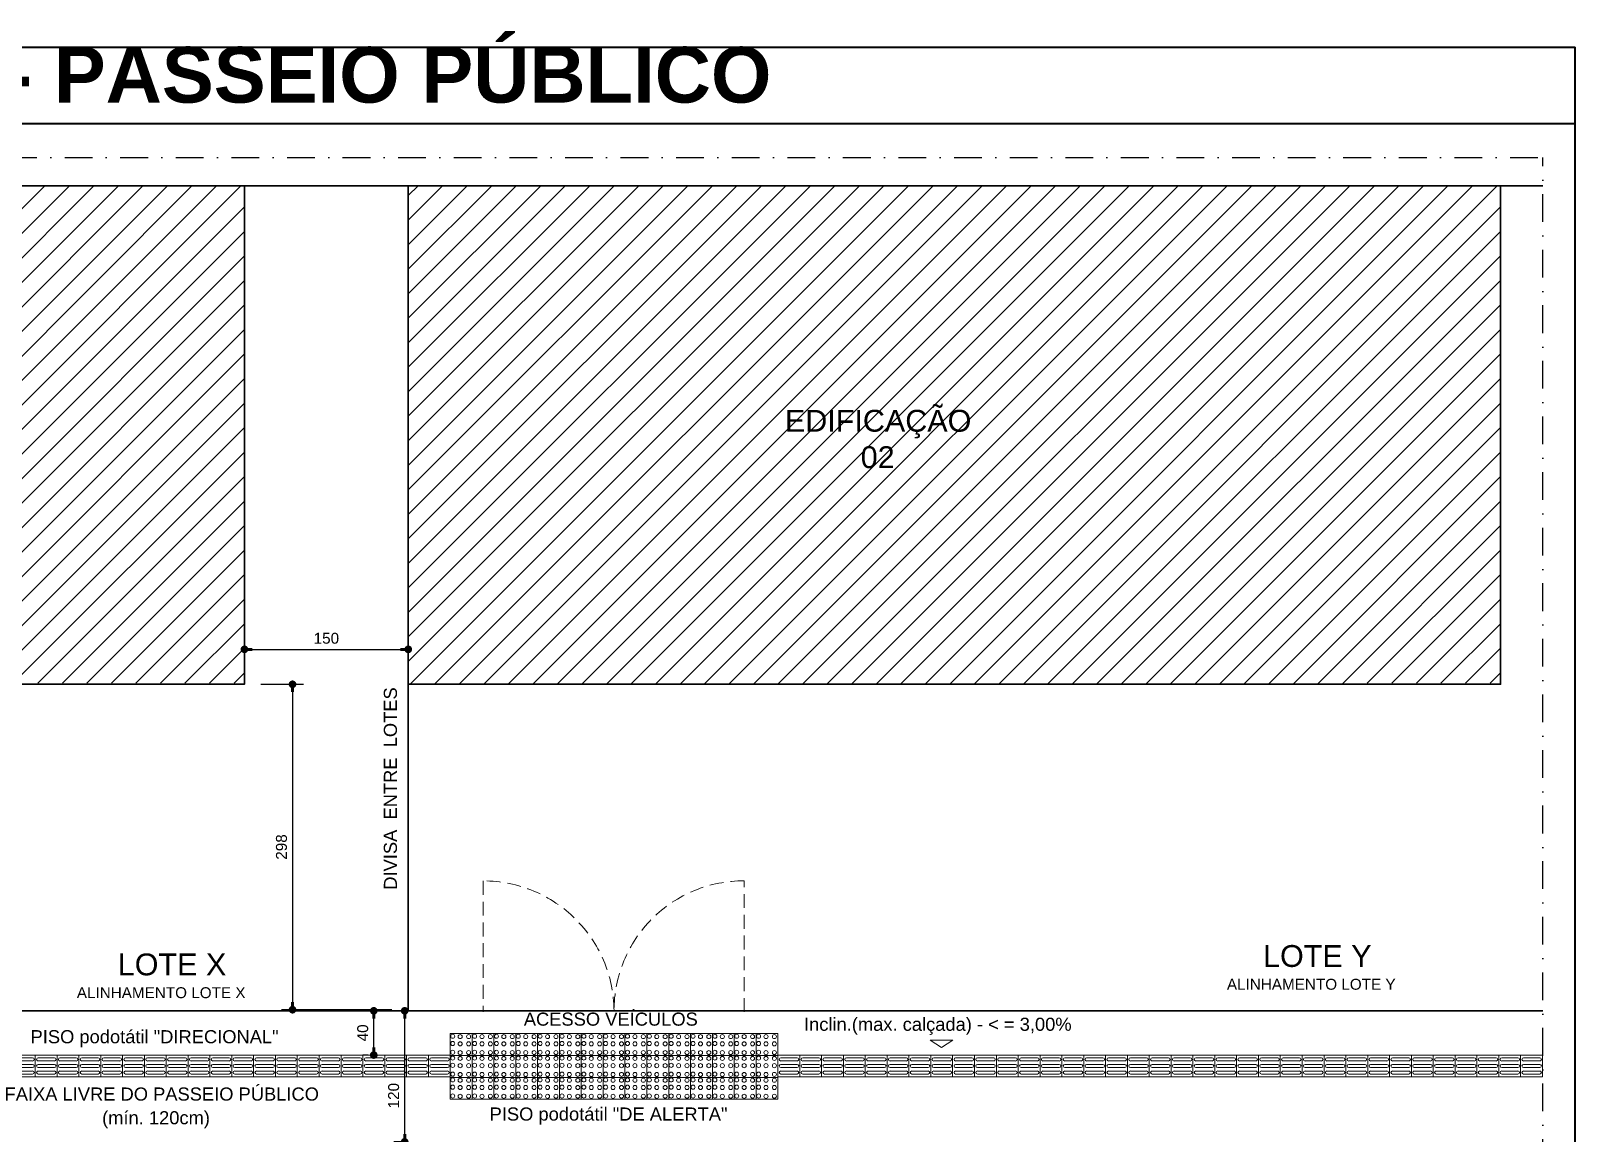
# Model space of a CAD drawing. Header units: millimetres. Extents: x 2084 to 63904, y -2368 to 2343.
# Drawn here: x 56550 to 57964, y -1383 to -374 of the extents above; entities that cross this region are included whole.
import ezdxf

# ---------------------------------------------------------------- set-up
doc = ezdxf.new("R2010")
doc.units = ezdxf.units.MM
doc.header["$PDMODE"] = 2
doc.linetypes.add('DASHDOTX2', pattern=[50.8, 25.4, -12.7, 0, -12.7])
doc.linetypes.add('DASHED', pattern=[19.05, 12.7, -6.35])
doc.layers.get('0').update_dxf_attribs({"color": 8})
doc.layers.get('Defpoints').update_dxf_attribs({"lineweight": 0})
for name, color, linetype, lineweight in [('COTAS', 1, 'Continuous', 0), ('EDIFICAÇÕES', 3, 'Continuous', 30), ('HACHURAS', 252, 'Continuous', 13), ('LOTE', 2, 'Continuous', 30), ('P4', 4, 'Continuous', 40), ('P6', 6, 'Continuous', 60), ('PISO PODOTÁTIL-ALERTA', 1, 'Continuous', 5), ('PROJEÇÃO', 252, 'DASHED', 9), ('SIMBOLOGIA', 2, 'Continuous', 20), ('TEXTO PADRÃO', 2, 'Continuous', 15)]:
    doc.layers.add(name, color=color, linetype=linetype, lineweight=lineweight)
doc.layers.add('TRAÇO PONTO', color=9, linetype='DASHDOTX2')
doc.styles.get("Standard").update_dxf_attribs({"font": 'arial.ttf'})
doc.dimstyles.new('1-50', dxfattribs={"dimtxt": 10, "dimasz": 7, "dimexe": 10, "dimexo": 15, "dimgap": 5, "dimtad": 1, "dimdec": 0, "dimtxsty": 'Standard', "dimblk": 'DOT', "dimcen": 2.5, "dimclrd": 5, "dimclre": 5, "dimclrt": 7, "dimadec": 0, "dimazin": 0, "dimtfac": 1, "dimtdec": 0, "dimtmove": 0, "dimatfit": 3, "dimldrblk": 'DOT', "dimfxl": 10, "dimarcsym": 0})

# ---------------------------------------------------------------- blocks, each defined once
blk = doc.blocks.new('Piso tátil direcional')
for p, q in [((0, 0), (20, 0)), ((0, 0), (0, -20)), ((20, 0), (20, -20)), ((2.7, -2.5), (17.6, -2.5)), ((17.6, -5.4), (2.7, -5.4)), ((2.7, -8.5), (17.6, -8.5)), ((17.6, -11.5), (2.7, -11.5)), ((20, -20), (0, -20)), ((17.6, -14.6), (2.7, -14.6)), ((2.7, -17.5), (17.6, -17.5))]:
    blk.add_line(p, q)
for centre, start, end in [((2.7, -4), 90, 270), ((2.7, -4), 90, 270), ((2.7, -10), 90, 270), ((2.7, -10), 90, 270), ((17.6, -4), 270, 90), ((17.6, -10), 270, 90), ((2.7, -16), 90, 270), ((2.7, -16), 90, 270), ((17.6, -16), 270, 90)]:
    blk.add_arc(centre, 1.46, start, end)
blk = doc.blocks.new('Piso tátil alerta')
for p, q in [((-20, 0), (0, 0)), ((-20, 0), (-20, -20)), ((0, 0), (0, -20)), ((0, -20), (-20, -20))]:
    blk.add_line(p, q)
for centre in [(-17.7, -2.4), (-17.7, -9), (-10.9, -2.7), (-10.9, -9.3), (-3.2, -2.7), (-3.2, -9.3), (-17.7, -17.1), (-10.9, -17.4), (-3.2, -17.3)]:
    blk.add_circle(centre, 1.86)
blk = doc.blocks.new('DOT')
at = {"layer": 'P6', "color": 0, "linetype": 'ByBlock'}
blk.add_line((-0.5, 0), (-1, 0), dxfattribs=at)
at = {"layer": 'P6', "color": 0, "linetype": 'ByBlock', "const_width": 0.5}
blk.add_lwpolyline([(-0.25, 0, 1), (0.25, 0, 1)], format="xyb", close=True, dxfattribs=at)
blk = doc.blocks.new('*D31')
at = {"layer": 'COTAS', "color": 5, "lineweight": -2, "transparency": 16777216}
for p, q in [((56949.3, -1270.9), (56882.6, -1270.9)), ((56892.6, -1383.8), (56892.6, -1277.9)), ((56891.2, -1390.8), (56882.6, -1390.8))]:
    blk.add_line(p, q, dxfattribs=at)
at = {"layer": 'Defpoints', "color": 0, "transparency": 16777216}
for p in [(56892.6, -1270.9), (56964.3, -1270.9), (56906.2, -1390.8)]:
    blk.add_point(p, dxfattribs=at)
at = {"layer": 'COTAS', "color": 5, "lineweight": -2, "transparency": 16777216, "xscale": 7, "yscale": 7, "zscale": 7}
for p, rotation in [((56892.6, -1270.9), 90), ((56892.6, -1390.8), 270)]:
    blk.add_blockref('DOT', p, dxfattribs=dict(at, rotation=rotation))
at = {"layer": 'COTAS', "color": 7, "lineweight": 0, "transparency": 16777216, "insert": (56882.5, -1348.6), "char_height": 10, "attachment_point": 5, "rotation": 90}
blk.add_mtext('120', dxfattribs=at)
blk = doc.blocks.new('_DOT')
at = {"color": 0, "linetype": 'ByBlock', "lineweight": -2}
blk.add_line((-0.5, 0), (-1, 0), dxfattribs=at)
at = {"linetype": 'ByBlock', "lineweight": -2, "const_width": 0.5}
blk.add_lwpolyline([(-0.25, 0, 1), (0.25, 0, 1)], format="xyb", close=True, dxfattribs=at)
blk = doc.blocks.new('*D32')
at = {"layer": 'COTAS', "color": 5, "lineweight": -2, "transparency": 16777216}
for p, q in [((56859.3, -1270.9), (56854.3, -1270.9)), ((56864.3, -1304.4), (56864.3, -1277.9)), ((56859.3, -1311.4), (56854.3, -1311.4))]:
    blk.add_line(p, q, dxfattribs=at)
at = {"layer": 'Defpoints', "color": 0, "transparency": 16777216}
for p in [(56864.3, -1270.9), (56874.3, -1270.9), (56874.3, -1311.4)]:
    blk.add_point(p, dxfattribs=at)
at = {"layer": 'COTAS', "color": 5, "lineweight": -2, "transparency": 16777216, "xscale": 7, "yscale": 7, "zscale": 7}
for p, rotation in [((56864.3, -1270.9), 90), ((56864.3, -1311.4), 270)]:
    blk.add_blockref('DOT', p, dxfattribs=dict(at, rotation=rotation))
at = {"layer": 'COTAS', "color": 7, "lineweight": 0, "transparency": 16777216, "insert": (56854.2, -1291.1), "char_height": 10, "attachment_point": 5, "rotation": 90}
blk.add_mtext('40', dxfattribs=at)
blk = doc.blocks.new('*D42')
at = {"layer": 'COTAS', "color": 5, "lineweight": -2, "transparency": 16777216}
for p, q in [((56745.9, -956.9), (56745.9, -929.9)), ((56895.9, -956.9), (56895.9, -929.9)), ((56752.9, -939.9), (56888.9, -939.9))]:
    blk.add_line(p, q, dxfattribs=at)
at = {"layer": 'Defpoints', "color": 0, "transparency": 16777216}
for p in [(56895.9, -939.9), (56745.9, -971.9), (56895.9, -971.9)]:
    blk.add_point(p, dxfattribs=at)
at = {"layer": 'COTAS', "color": 5, "lineweight": -2, "transparency": 16777216, "xscale": 7, "yscale": 7, "zscale": 7, "rotation": 180}
blk.add_blockref('DOT', (56745.9, -939.9), dxfattribs=at)
at = {"layer": 'COTAS', "color": 5, "lineweight": -2, "transparency": 16777216, "xscale": 7, "yscale": 7, "zscale": 7}
blk.add_blockref('DOT', (56895.9, -939.9), dxfattribs=at)
at = {"layer": 'COTAS', "color": 7, "transparency": 16777216, "insert": (56820.9, -929.8), "char_height": 10, "attachment_point": 5}
blk.add_mtext('150', dxfattribs=at)
blk = doc.blocks.new('*D43')
at = {"layer": 'COTAS', "color": 5, "lineweight": -2, "transparency": 16777216}
for p, q in [((56760.9, -971.9), (56799.9, -971.9)), ((56789.9, -978.9), (56789.9, -1262.9)), ((56880.9, -1269.9), (56779.9, -1269.9))]:
    blk.add_line(p, q, dxfattribs=at)
at = {"layer": 'Defpoints', "color": 0, "transparency": 16777216}
for p in [(56745.9, -971.9), (56789.9, -1269.9), (56895.9, -1269.9)]:
    blk.add_point(p, dxfattribs=at)
at = {"layer": 'COTAS', "color": 5, "lineweight": -2, "transparency": 16777216, "xscale": 7, "yscale": 7, "zscale": 7}
for p, rotation in [((56789.9, -971.9), 90), ((56789.9, -1269.9), 270)]:
    blk.add_blockref('DOT', p, dxfattribs=dict(at, rotation=rotation))
at = {"layer": 'COTAS', "color": 7, "transparency": 16777216, "insert": (56779.8, -1120.9), "char_height": 10, "attachment_point": 5, "rotation": 90}
blk.add_mtext('298', dxfattribs=at)

msp = doc.modelspace()

# ---------------------------------------------------------------- hatches: boundary and pattern name
at = {"layer": 'HACHURAS'}
h = msp.add_hatch(dxfattribs=at)
h.set_pattern_fill('ANSI31', color=256, scale=5)
h.set_pattern_definition([(45, (-195.275, -2.296), (-11.22532, 11.22532), [])])
h.paths.add_polyline_path([(55995.9, -515.5), (55995.9, -970.9), (56745.9, -970.9), (56745.9, -515.5)])
h = msp.add_hatch(dxfattribs=at)
h.set_pattern_fill('ANSI31', color=256, scale=5)
h.set_pattern_definition([(45, (954.725, -2.296), (-11.22532, 11.22532), [])])
h.paths.add_polyline_path([(56895.9, -515.5), (56895.9, -971.9), (57895.9, -970.9), (57895.9, -515.5)])

# ---------------------------------------------------------------- linework, layer by layer
at = {"layer": 'EDIFICAÇÕES'}
for points in [[(55995.9, -515.5), (56745.9, -515.5), (56745.9, -971.9), (55995.9, -971.9)], [(56895.9, -971.9), (57895.9, -971.9), (57895.9, -515.5), (56895.9, -515.5)]]:
    msp.add_lwpolyline(points, close=True, dxfattribs=at)
at = {"layer": 'LOTE'}
for p, q in [((55695.9, -515.5), (57934.7, -515.5)), ((56895.9, -515.5), (56895.9, -1269.9))]:
    msp.add_line(p, q, dxfattribs=at)
msp.add_lwpolyline([(55695.9, -515.5), (55695.9, -1015.3, 0.405581), (55932.4, -1270.9), (57934.7, -1270.9)], format="xyb", dxfattribs=at)
at = {"layer": 'P4'}
for p, q in [((55364.2, -388.5), (57964.2, -388.5)), ((57964.2, -2368.1), (57964.2, -388.5)), ((55364.2, -458.5), (57964.2, -458.5))]:
    msp.add_line(p, q, dxfattribs=at)
at = {"layer": 'PROJEÇÃO'}
msp.add_lwpolyline([(57203.5, -1271.9), (57203.5, -1151.9, 0.416761), (57084.3, -1270.9, 0.411775), (56964.3, -1151.9), (56964.3, -1271.9)], format="xyb", dxfattribs=at)
at = {"layer": 'SIMBOLOGIA'}
msp.add_lwpolyline([(57384.2, -1304.5), (57373.8, -1297.8), (57394.5, -1297.8)], close=True, dxfattribs=at)
at = {"layer": 'TRAÇO PONTO'}
for p in [(55461.5, -489.4), (57934.7, -1719.2)]:
    msp.add_line(p, (57934.7, -489.4), dxfattribs=at)

# ---------------------------------------------------------------- block references
at = {"layer": 'PISO PODOTÁTIL-ALERTA'}
for name, p in [('Piso tátil alerta', (56954.3, -1291.8)), ('Piso tátil alerta', (56974.3, -1291.8)), ('Piso tátil alerta', (56994.3, -1291.8)), ('Piso tátil alerta', (57014.3, -1291.8)), ('Piso tátil alerta', (57034.3, -1291.8)), ('Piso tátil alerta', (57054.3, -1291.8)), ('Piso tátil alerta', (57074.3, -1291.8)), ('Piso tátil alerta', (57094.3, -1291.8)), ('Piso tátil alerta', (57114.3, -1291.8)), ('Piso tátil alerta', (57134.3, -1291.8)), ('Piso tátil alerta', (57154.3, -1291.8)), ('Piso tátil alerta', (57174.3, -1291.8)), ('Piso tátil alerta', (57194.3, -1291.8)), ('Piso tátil alerta', (57214.3, -1291.8)), ('Piso tátil alerta', (57234.3, -1291.8)), ('Piso tátil direcional', (56534.3, -1311.4)), ('Piso tátil direcional', (56554.3, -1311.4)), ('Piso tátil direcional', (56574.3, -1311.4)), ('Piso tátil direcional', (56594.3, -1311.4)), ('Piso tátil direcional', (56614.3, -1311.4)), ('Piso tátil direcional', (56634.3, -1311.4)), ('Piso tátil direcional', (56654.3, -1311.4)), ('Piso tátil direcional', (56674.3, -1311.4)), ('Piso tátil direcional', (56694.3, -1311.4)), ('Piso tátil direcional', (56714.3, -1311.4)), ('Piso tátil direcional', (56734.3, -1311.4)), ('Piso tátil direcional', (56754.3, -1311.4)), ('Piso tátil direcional', (56774.3, -1311.4)), ('Piso tátil direcional', (56794.3, -1311.4)), ('Piso tátil direcional', (56814.3, -1311.4)), ('Piso tátil direcional', (56834.3, -1311.4)), ('Piso tátil direcional', (56854.3, -1311.4)), ('Piso tátil direcional', (56874.3, -1311.4)), ('Piso tátil direcional', (56894.3, -1311.4)), ('Piso tátil direcional', (56914.3, -1311.4)), ('Piso tátil alerta', (56954.3, -1311.8)), ('Piso tátil alerta', (56974.3, -1311.8)), ('Piso tátil alerta', (56994.3, -1311.8)), ('Piso tátil alerta', (57014.3, -1311.8)), ('Piso tátil alerta', (57034.3, -1311.8)), ('Piso tátil alerta', (57054.3, -1311.8)), ('Piso tátil alerta', (57074.3, -1311.8)), ('Piso tátil alerta', (57094.3, -1311.8)), ('Piso tátil alerta', (57114.3, -1311.8)), ('Piso tátil alerta', (57134.3, -1311.8)), ('Piso tátil alerta', (57154.3, -1311.8)), ('Piso tátil alerta', (57174.3, -1311.8)), ('Piso tátil alerta', (57194.3, -1311.8)), ('Piso tátil alerta', (57214.3, -1311.8)), ('Piso tátil alerta', (57234.3, -1311.8)), ('Piso tátil direcional', (57234.3, -1311.4)), ('Piso tátil direcional', (57254.3, -1311.4)), ('Piso tátil direcional', (57274.3, -1311.4)), ('Piso tátil direcional', (57294.3, -1311.4)), ('Piso tátil direcional', (57314.3, -1311.4)), ('Piso tátil direcional', (57334.3, -1311.4)), ('Piso tátil direcional', (57354.3, -1311.4)), ('Piso tátil direcional', (57374.3, -1311.4)), ('Piso tátil direcional', (57394.3, -1311.4)), ('Piso tátil direcional', (57414.3, -1311.4)), ('Piso tátil direcional', (57434.3, -1311.4)), ('Piso tátil direcional', (57454.3, -1311.4)), ('Piso tátil direcional', (57474.3, -1311.4)), ('Piso tátil direcional', (57494.3, -1311.4)), ('Piso tátil direcional', (57514.3, -1311.4)), ('Piso tátil direcional', (57534.3, -1311.4)), ('Piso tátil direcional', (57554.3, -1311.4)), ('Piso tátil direcional', (57574.3, -1311.4)), ('Piso tátil direcional', (57594.3, -1311.4)), ('Piso tátil direcional', (57614.3, -1311.4)), ('Piso tátil direcional', (57634.3, -1311.4)), ('Piso tátil direcional', (57654.3, -1311.4)), ('Piso tátil direcional', (57674.3, -1311.4)), ('Piso tátil direcional', (57694.3, -1311.4)), ('Piso tátil direcional', (57714.3, -1311.4)), ('Piso tátil direcional', (57734.3, -1311.4)), ('Piso tátil direcional', (57754.3, -1311.4)), ('Piso tátil direcional', (57774.3, -1311.4)), ('Piso tátil direcional', (57794.3, -1311.4)), ('Piso tátil direcional', (57814.3, -1311.4)), ('Piso tátil direcional', (57834.3, -1311.4)), ('Piso tátil direcional', (57854.3, -1311.4)), ('Piso tátil direcional', (57874.3, -1311.4)), ('Piso tátil direcional', (57894.3, -1311.4)), ('Piso tátil direcional', (57914.3, -1311.4)), ('Piso tátil alerta', (56954.3, -1331.8)), ('Piso tátil alerta', (56974.3, -1331.8)), ('Piso tátil alerta', (56994.3, -1331.8)), ('Piso tátil alerta', (57014.3, -1331.8)), ('Piso tátil alerta', (57034.3, -1331.8)), ('Piso tátil alerta', (57054.3, -1331.8)), ('Piso tátil alerta', (57074.3, -1331.8)), ('Piso tátil alerta', (57094.3, -1331.8)), ('Piso tátil alerta', (57114.3, -1331.8)), ('Piso tátil alerta', (57134.3, -1331.8)), ('Piso tátil alerta', (57154.3, -1331.8)), ('Piso tátil alerta', (57174.3, -1331.8)), ('Piso tátil alerta', (57194.3, -1331.8)), ('Piso tátil alerta', (57214.3, -1331.8)), ('Piso tátil alerta', (57234.3, -1331.8))]:
    msp.add_blockref(name, p, dxfattribs=at)

# ---------------------------------------------------------------- texts
at = {"layer": 'TEXTO PADRÃO', "attachment_point": 1}
for s, insert, char_height, width in [('{\\fArial|b1|i0|c0|p34;             ANEXO I - PASSEIO PÚBLICO   }', (55957.8, -388.3), 51, 4365.091), ('\\pi0.1;EDIFICAÇÃO \\P\\pi69.52701;02', (57240.6, -720.6), 20, 167.499), ('LOTE Y', (57678.5, -1210.7), 20, 99.948), ('LOTE X', (56629.9, -1218.4), 20, 99.948), ('ALINHAMENTO LOTE Y', (57645.4, -1241.6), 10, 935.566), ('ALINHAMENTO LOTE X', (56592.4, -1249.3), 10, 935.566), ('   ACESSO VEÍCULOS', (56987.7, -1272.5), 12, 935.566), ('Inclin.(max. calçada) - < = 3,00%', (57258.2, -1277.2), 12, 935.566), (' PISO {\\A1;podotátil "DIRECIONAL"}', (56545.4, -1288.6), 12, 935.566), (' FAIXA LIVRE DO PASSEIO PÚBLICO', (56521.6, -1341.1), 12, 935.566), (' (mín. 120cm)', (56610.9, -1362.8), 12, 935.566), (' PISO {\\A1;podotátil "DE ALERTA"}', (56965.7, -1359.4), 12, 935.566)]:
    msp.add_mtext(s, dxfattribs=dict(at, insert=insert, char_height=char_height, width=width))
at = {"layer": 'TEXTO PADRÃO', "insert": (56873.5, -1160), "char_height": 12, "width": 935.566, "attachment_point": 1, "rotation": 90}
msp.add_mtext('DIVISA  ENTRE  LOTES', dxfattribs=at)

# ---------------------------------------------------------------- dimensions: what is measured, and where the dimension line sits
at = {"layer": 'COTAS'}
dim = msp.add_linear_dim(base=(56895.9, -939.9), p1=(56745.9, -971.9), p2=(56895.9, -971.9), dimstyle='1-50', override={"dimblk": 'DOT', "dimldrblk": 'DOT', "dimfxl": 5}, dxfattribs=at)
dim.commit()
dim.dimension.update_dxf_attribs({"geometry": '*D42', "text_midpoint": (56820.9, -929.8)})
dim = msp.add_linear_dim(base=(56789.9, -1269.9), p1=(56745.9, -971.9), p2=(56895.9, -1269.9), angle=90, dimstyle='1-50', override={"dimblk": 'DOT', "dimldrblk": 'DOT', "dimfxl": 5}, dxfattribs=at)
dim.commit()
dim.dimension.update_dxf_attribs({"geometry": '*D43', "text_midpoint": (56779.8, -1120.9)})
at = {"layer": 'COTAS', "lineweight": 0}
dim = msp.add_linear_dim(base=(56864.3071, -1270.8748), p1=(56874.3071, -1311.3646), p2=(56874.3071, -1270.8748), angle=90, dimstyle='1-50', override={"dimblk": 'DOT', "dimldrblk": 'DOT', "dimfxl": 5}, dxfattribs=at)
dim.commit()
dim.dimension.update_dxf_attribs({"geometry": '*D32', "text_midpoint": (56854.2014, -1291.1197)})
dim = msp.add_linear_dim(base=(56892.6, -1270.9), p1=(56906.2, -1390.8), p2=(56964.3, -1270.9), angle=90, dimstyle='1-50', override={"dimblk": 'DOT', "dimldrblk": 'DOT', "dimfxl": 5}, dxfattribs=at)
dim.commit()
dim.dimension.update_dxf_attribs({"geometry": '*D31', "text_midpoint": (56892.6, -1348.6), "dimtype": 160})

doc.saveas('drawing.dxf')
